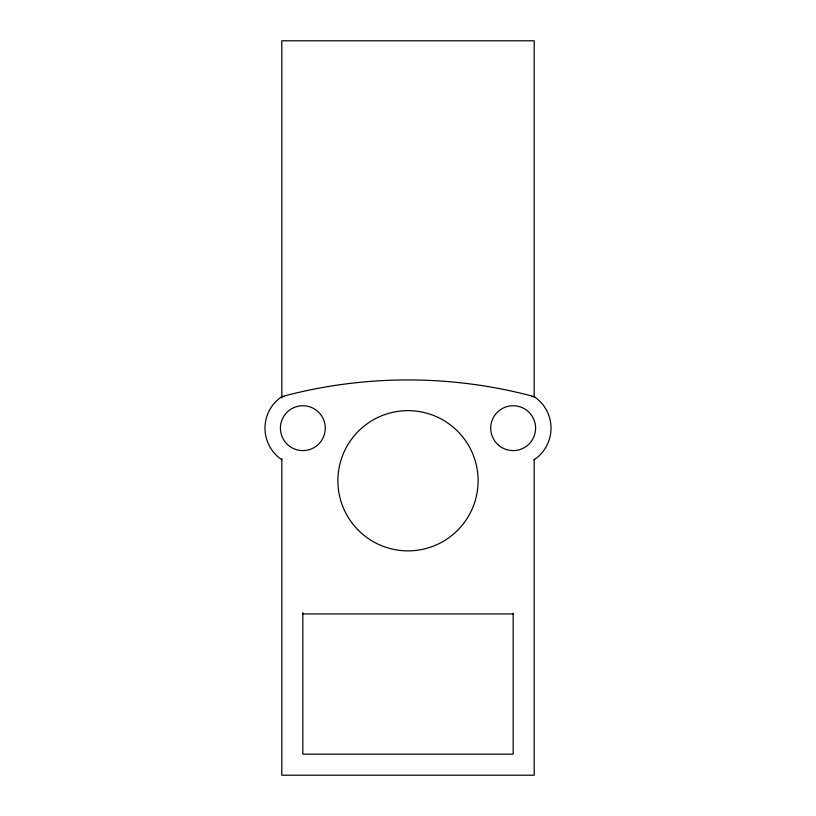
<?xml version="1.0" encoding="UTF-8"?>
<svg xmlns="http://www.w3.org/2000/svg" width="816" height="816" viewBox="0 0 816 816"><rect width="100%" height="100%" fill="white"/><g stroke="black" fill="none" stroke-linecap="round" stroke-linejoin="round"><path stroke-width="1.22" d="M281.806 459.724A37.985 37.985 0 0 1 281.806 396.627L284.356 396.627M531.644 396.627L534.194 396.627A37.985 37.985 0 0 1 534.194 459.724M302.838 613.958L513.162 613.958M534.194 397.198L534.194 40.8L281.806 40.8L281.806 397.963M534.194 459.092L534.194 775.2L281.806 775.2L281.806 458.786M513.162 613.163L513.162 754.168L302.838 754.168L302.838 612.724M281.806 396.627A485.5 485.5 0 0 1 534.194 396.627M358.428 530.329A70.105 70.105 0 0 0 475.718 498.902A70.105 70.105 0 0 0 389.854 413.039A70.105 70.105 0 0 0 358.428 530.329M497.903 444.618A22.43 22.43 0 0 0 535.031 433.163A22.43 22.43 0 0 0 506.542 406.735A22.43 22.43 0 0 0 497.903 444.618M289.843 446.454A22.43 22.43 0 0 0 325.176 430.287A22.43 22.43 0 0 0 293.505 407.776A22.43 22.43 0 0 0 289.843 446.454"/></g></svg>
